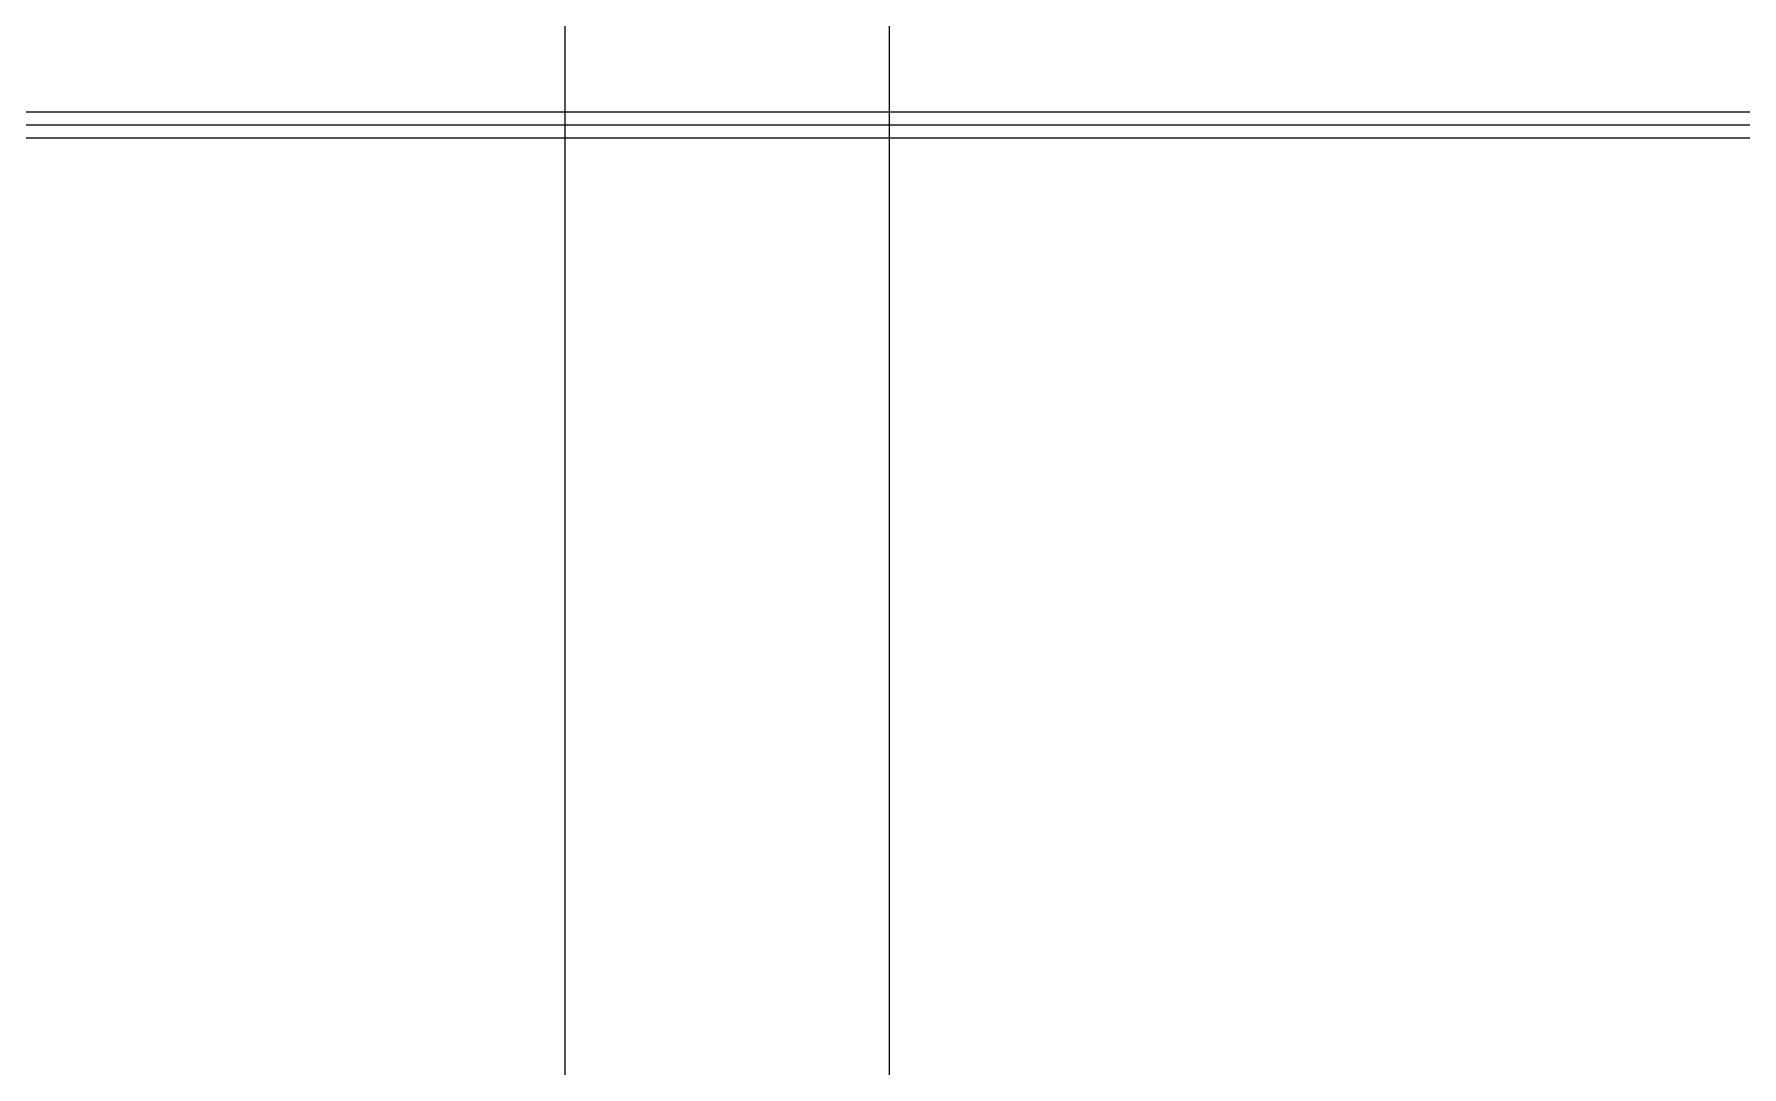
# Model space of a CAD drawing. Header units: millimetres. Extents: x 8456 to 190005487, y 619 to 455456909.
# Drawn here: x 205741 to 209829, y 160542 to 163015 of the extents above; entities that cross this region are included whole.
import ezdxf

# ---------------------------------------------------------------- set-up
doc = ezdxf.new("R2010")
doc.units = ezdxf.units.MM
doc.header["$LTSCALE"] = 400
doc.header["$MEASUREMENT"] = 0
doc.layers.get('0').update_dxf_attribs({"linetype": 'CONTINUOUS'})
for name, color, linetype in [('AA-MKXX', 3, 'CONTINUOUS'), ('FIN', 5, 'CONTINUOUS'), ('WAL', 3, 'CONTINUOUS')]:
    doc.layers.add(name, color=color, linetype=linetype)
doc.layers.add('Defpoint', color=161, linetype='CONTINUOUS', plot=False)

# ---------------------------------------------------------------- blocks, each defined once
blk = doc.blocks.new('*U8')
at = {"layer": 'AA-MKXX'}
for points in [[(11590.5, 0), (16590.5, 0), (16590.5, 600), (16380.5, 0)], [(11140.5, 0), (11290.5, 0)]]:
    blk.add_lwpolyline(points, dxfattribs=at)
blk = doc.blocks.new('A$C2DB436D3')
at = {"color": 8}
for p, q in [((26953.5, 27267.6, 2515.7), (7373.5, 27267.6, 2515.7)), ((26909.5, 27223.6, 2515.7), (7373.5, 27223.6, 2515.7))]:
    blk.add_line(p, q, dxfattribs=at)
at = {"layer": 'FIN', "color": 8}
blk.add_line((26865.5, 27179.6, 2515.7), (7373.5, 27179.6, 2515.7), dxfattribs=at)

msp = doc.modelspace()

# ---------------------------------------------------------------- linework, layer by layer
at = {"layer": 'Defpoint'}
msp.add_lwpolyline([(24667.9, 165017.4), (207788.5, 165017.4), (207788.5, 79917.4), (24667.9, 79917.4)], close=True, dxfattribs=at)
at = {"layer": 'WAL'}
msp.add_line((207012.4, 146995.6, 1600.9), (207012.4, 168668.3, 1600.9), dxfattribs=at)

# ---------------------------------------------------------------- block references
at = {"xscale": 0.7, "yscale": 0.7, "zscale": 0.7}
msp.add_blockref('A$C2DB436D3', (191579.1, 143740.2, -160.1), dxfattribs=at)
at = {"layer": 'AA-MKXX', "xscale": 1.4, "yscale": 1.4, "zscale": 1.4, "rotation": 90}
msp.add_blockref('*U8', (207012.4, 145735.6, 1600.9), dxfattribs=at)

doc.saveas('drawing.dxf')
